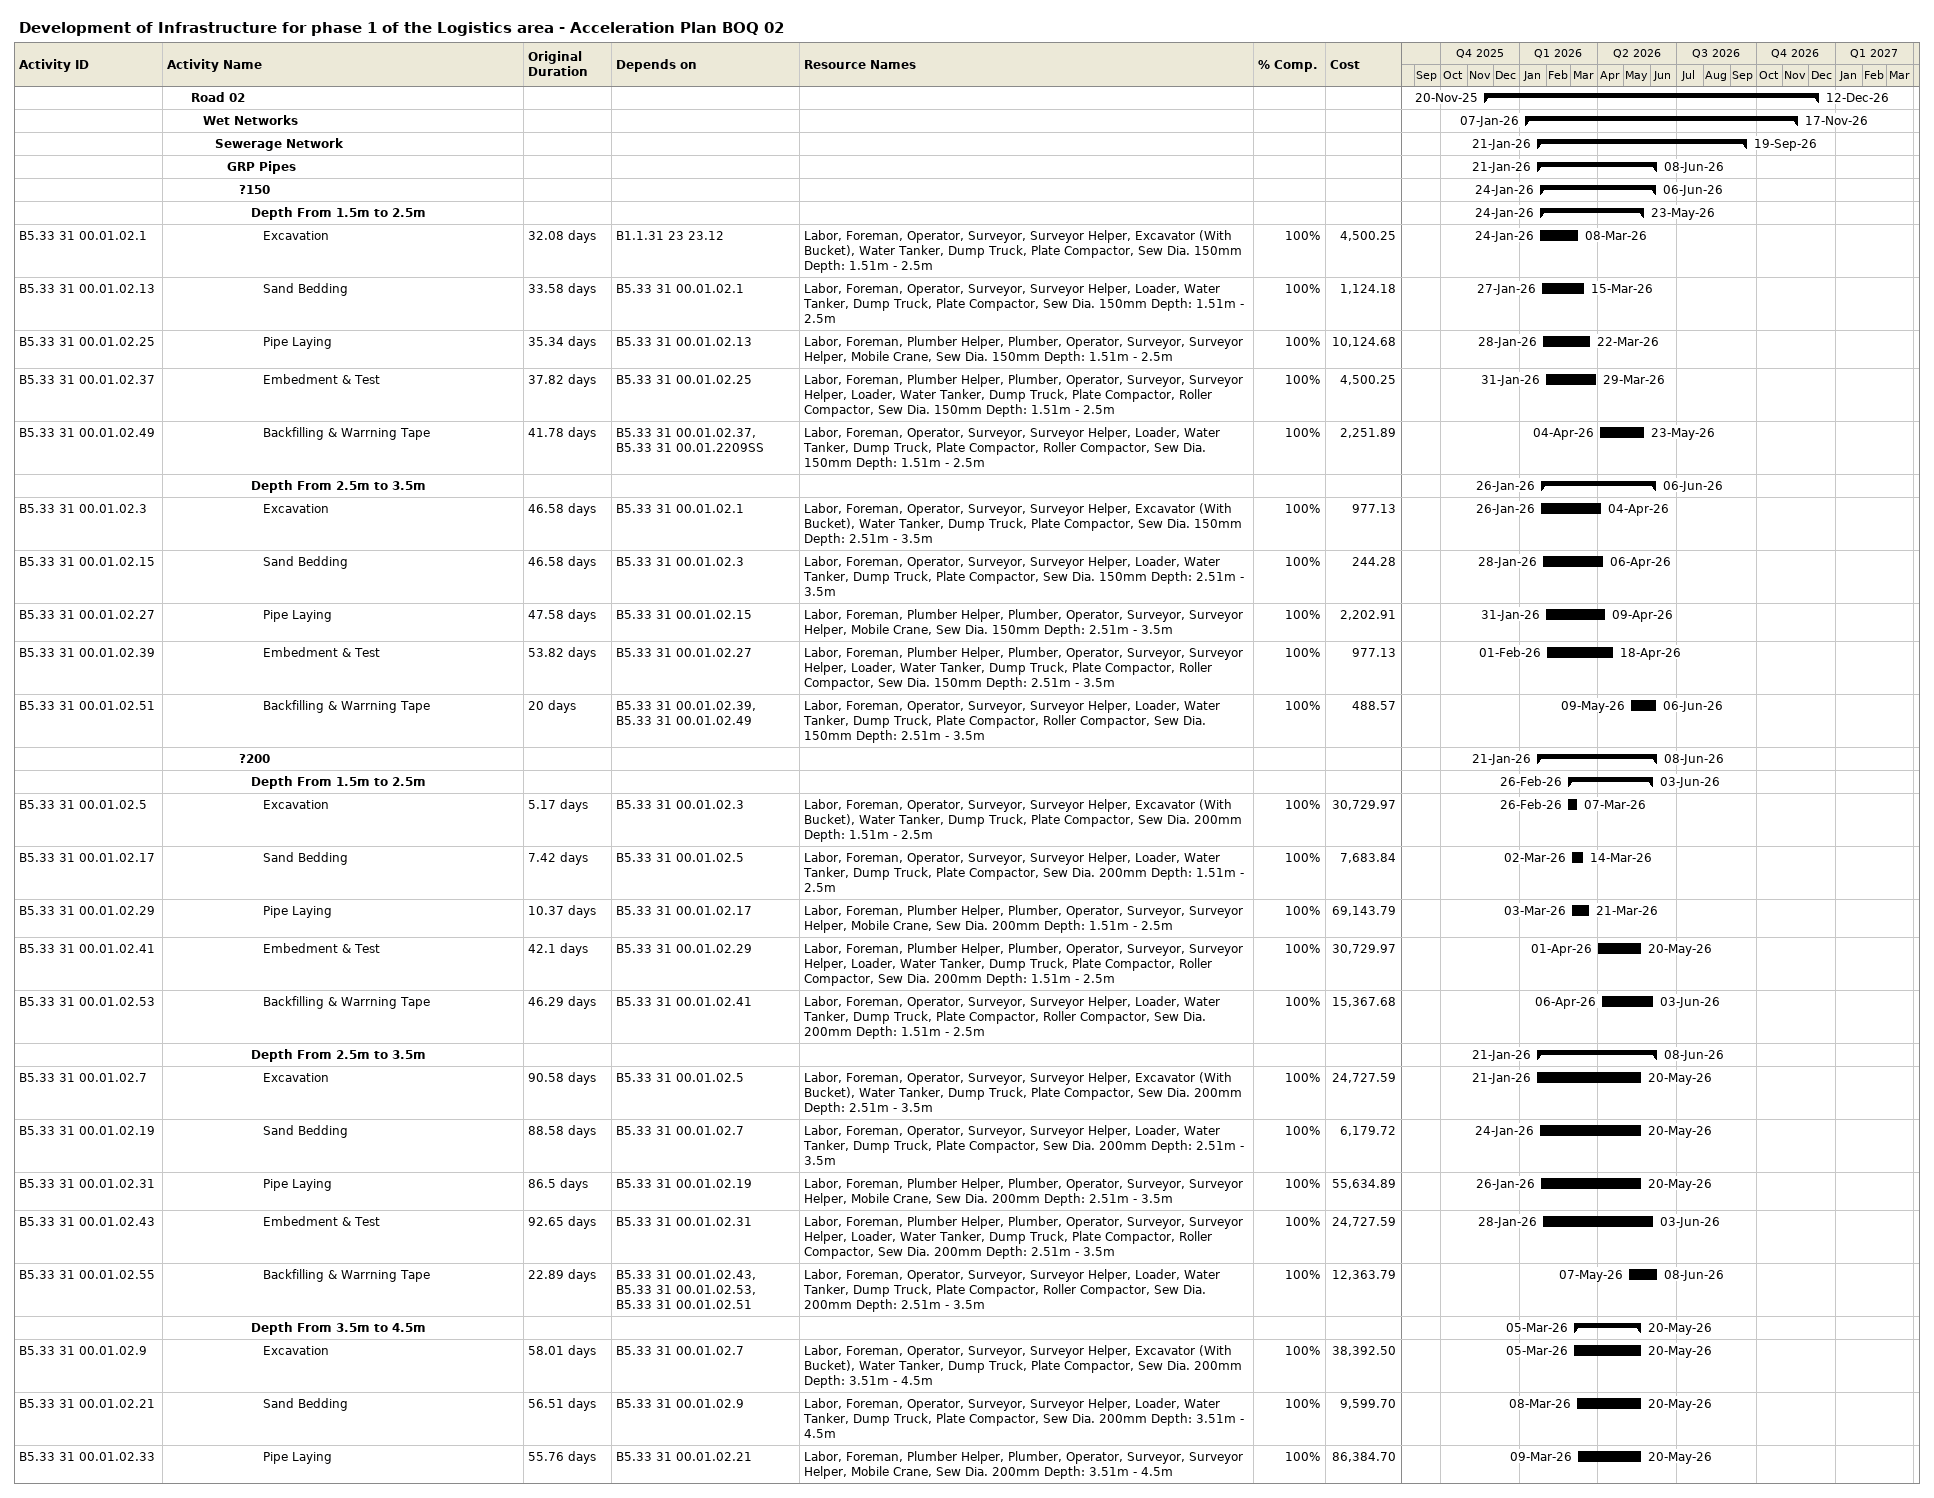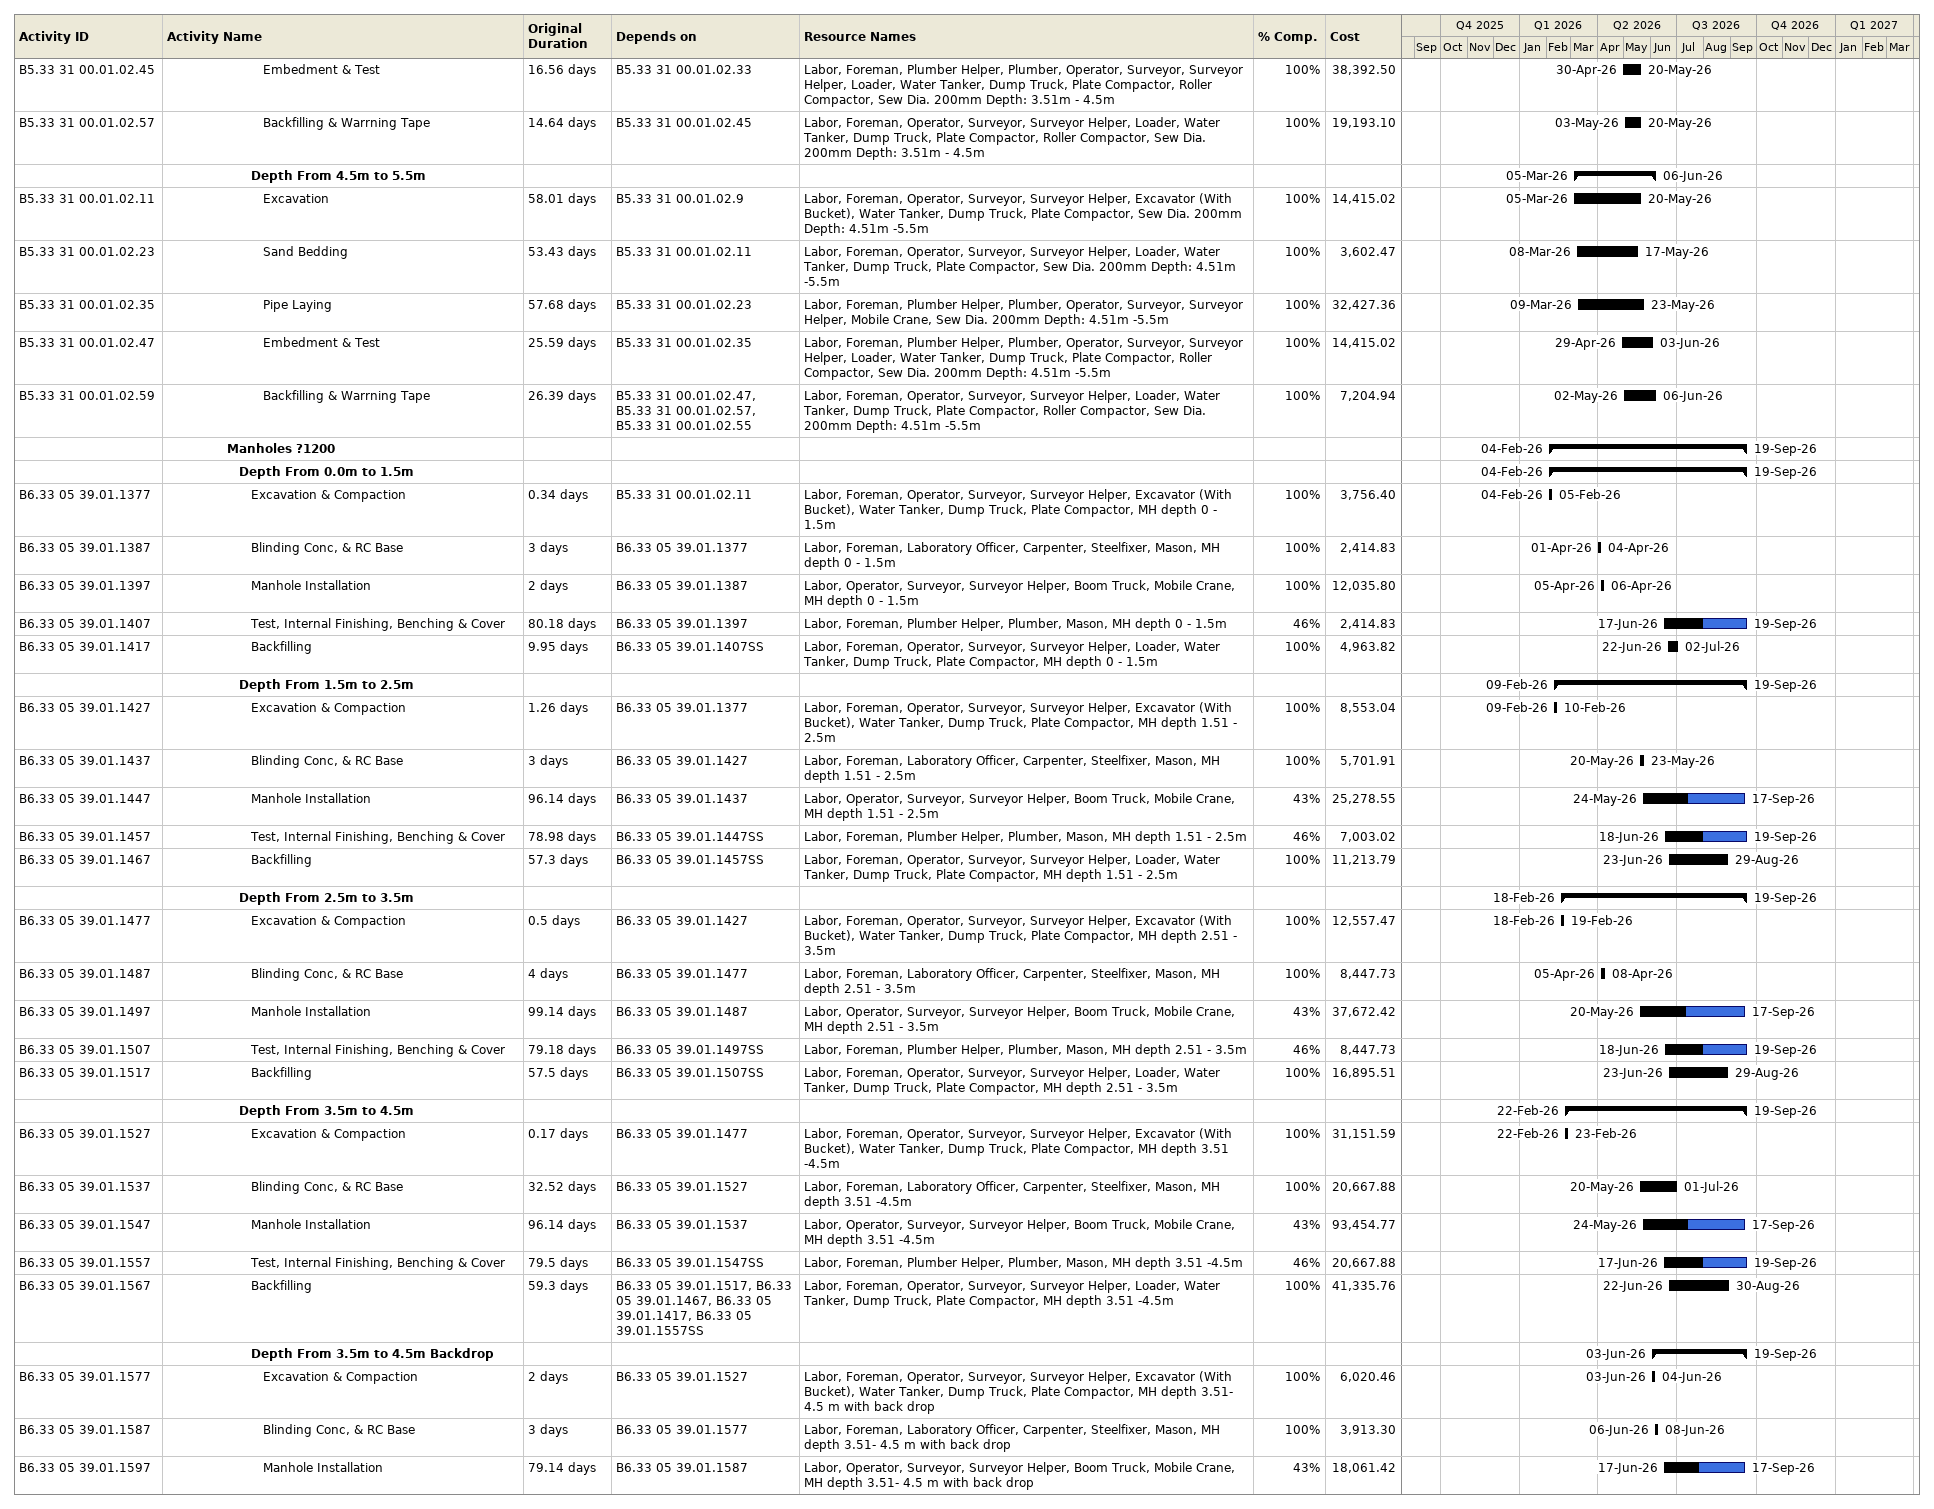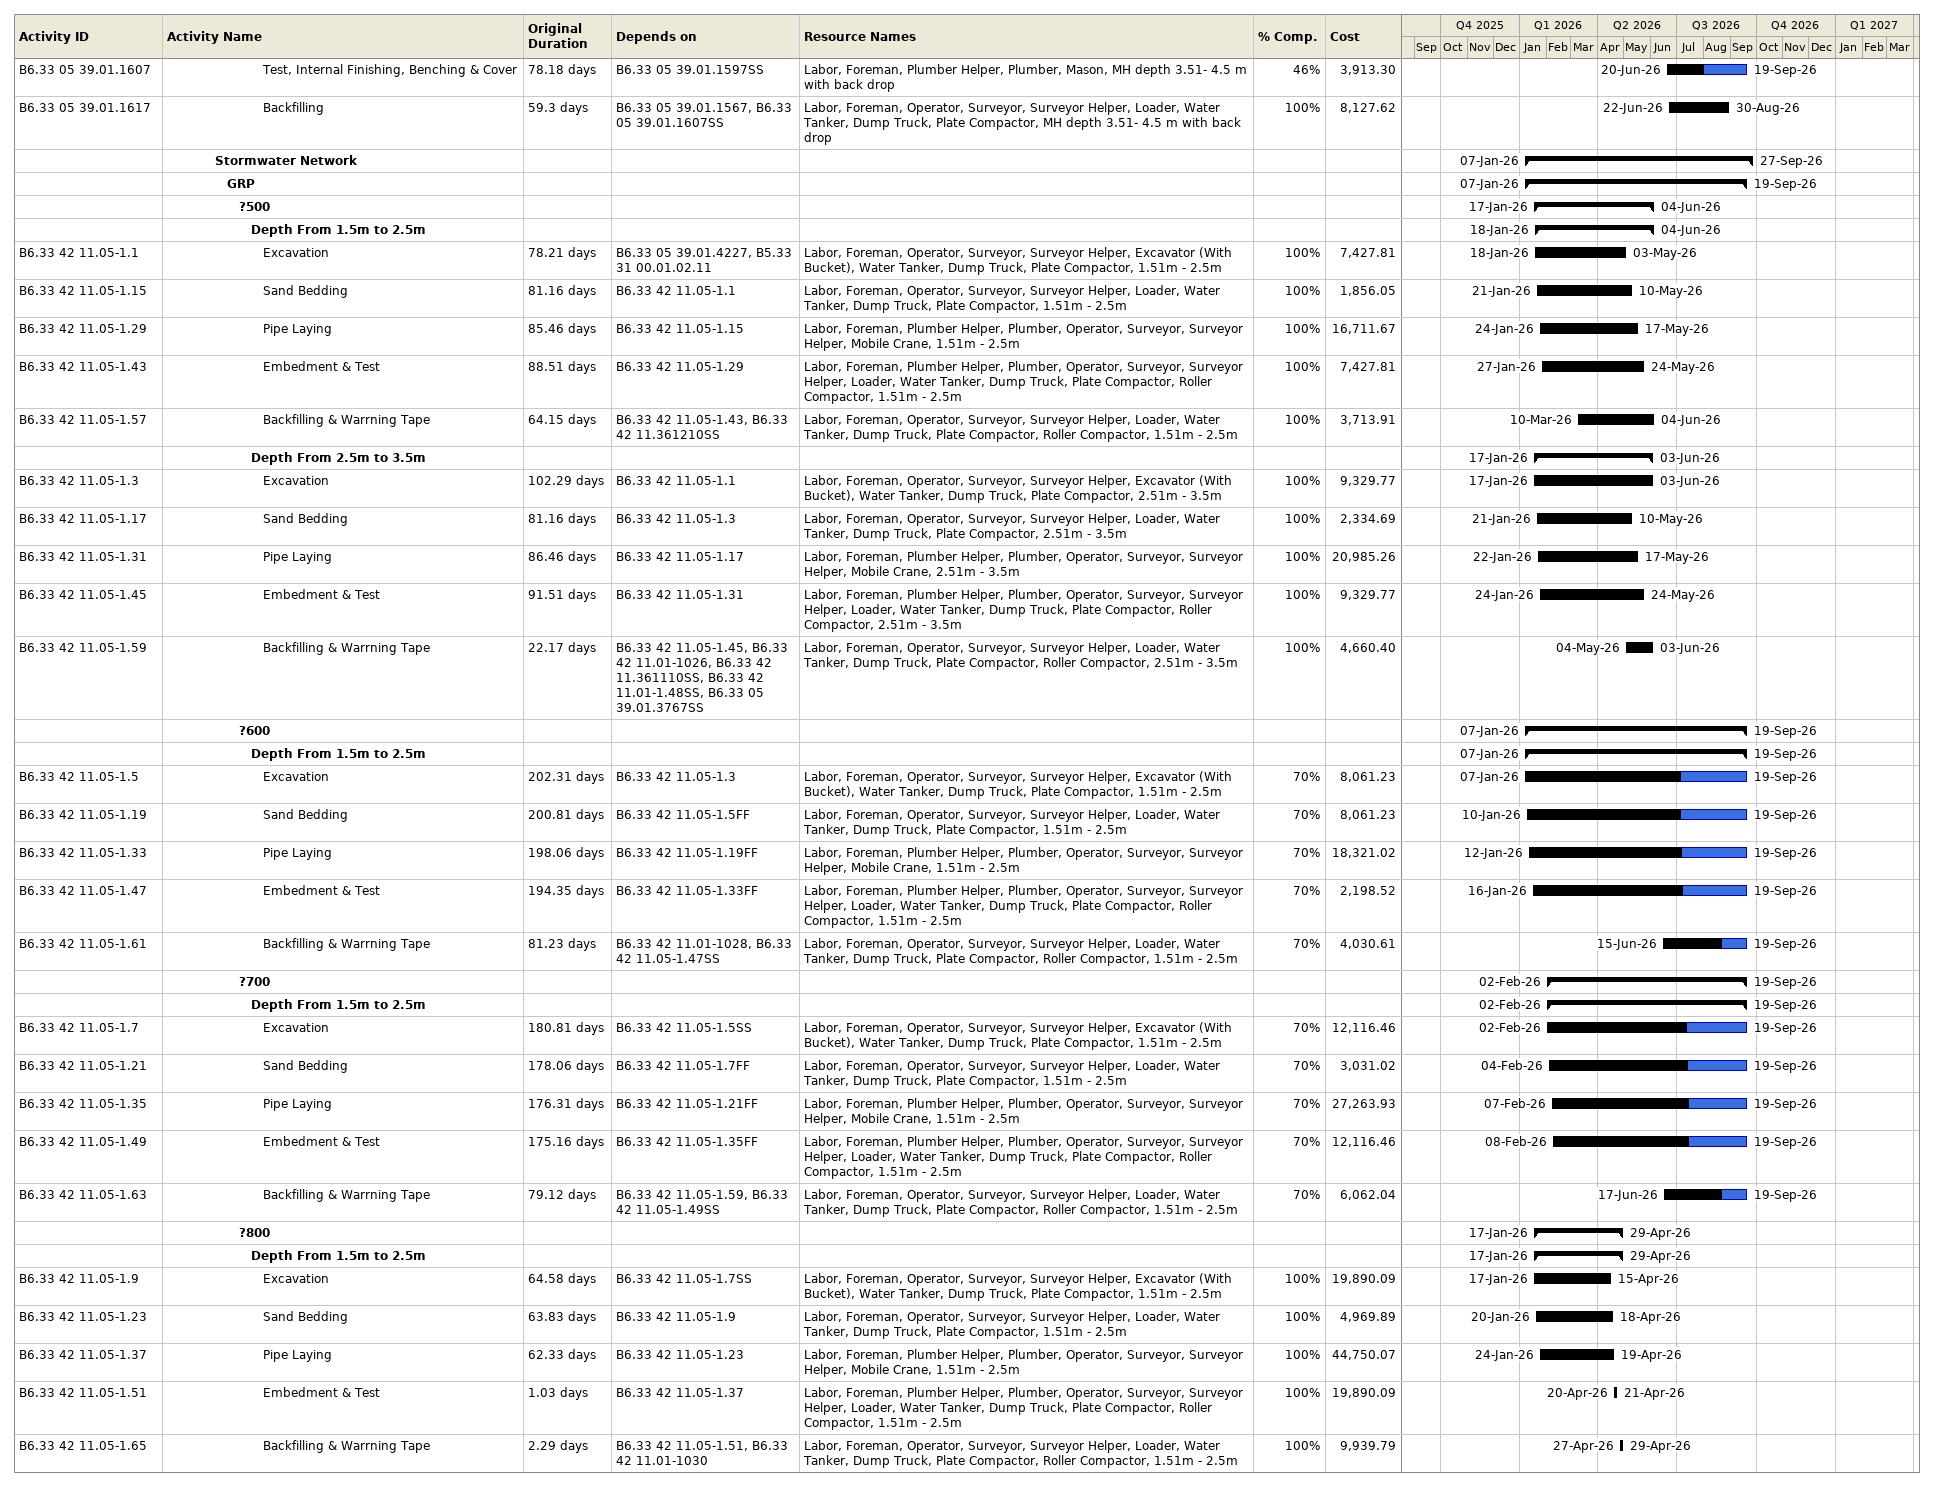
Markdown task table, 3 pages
Development of Infrastructure for phase 1 of the Logistics area - Acceleration Plan BOQ 02

| ID | Level | Task | Original duration | Start | Finish | Predecessors | Resources | % complete | Cost |
|---|---|---|---|---|---|---|---|---|---|
|  | 3 | **Road 02** |  | 2025-11-20 | 2026-12-12 |  |  |  |  |
|  | 4 | **Wet Networks** |  | 2026-01-07 | 2026-11-17 |  |  |  |  |
|  | 5 | **Sewerage Network** |  | 2026-01-21 | 2026-09-19 |  |  |  |  |
|  | 6 | **GRP Pipes** |  | 2026-01-21 | 2026-06-08 |  |  |  |  |
|  | 7 | **?150** |  | 2026-01-24 | 2026-06-06 |  |  |  |  |
|  | 8 | **Depth From 1.5m to 2.5m** |  | 2026-01-24 | 2026-05-23 |  |  |  |  |
| B5.33 31 00.01.02.1 | 9 | Excavation | 32.08d | 2026-01-24 | 2026-03-08 | B1.1.31 23 23.12 | Labor, Foreman, Operator, Surveyor, Surveyor Helper, Excavator (With Bucket), Water Tanker, Dump Truck, Plate Compactor, Sew Dia. 150mm Depth: 1.51m - 2.5m | 100 | 4500.25 |
| B5.33 31 00.01.02.13 | 9 | Sand Bedding | 33.58d | 2026-01-27 | 2026-03-15 | B5.33 31 00.01.02.1 | Labor, Foreman, Operator, Surveyor, Surveyor Helper, Loader, Water Tanker, Dump Truck, Plate Compactor, Sew Dia. 150mm Depth: 1.51m - 2.5m | 100 | 1124.18 |
| B5.33 31 00.01.02.25 | 9 | Pipe Laying | 35.34d | 2026-01-28 | 2026-03-22 | B5.33 31 00.01.02.13 | Labor, Foreman, Plumber Helper, Plumber, Operator, Surveyor, Surveyor Helper, Mobile Crane, Sew Dia. 150mm Depth: 1.51m - 2.5m | 100 | 10124.68 |
| B5.33 31 00.01.02.37 | 9 | Embedment & Test | 37.82d | 2026-01-31 | 2026-03-29 | B5.33 31 00.01.02.25 | Labor, Foreman, Plumber Helper, Plumber, Operator, Surveyor, Surveyor Helper, Loader, Water Tanker, Dump Truck, Plate Compactor, Roller Compactor, Sew Dia. 150mm Depth: 1.51m - 2.5m | 100 | 4500.25 |
| B5.33 31 00.01.02.49 | 9 | Backfilling & Warrning Tape | 41.78d | 2026-04-04 | 2026-05-23 | B5.33 31 00.01.02.37, B5.33 31 00.01.2209SS | Labor, Foreman, Operator, Surveyor, Surveyor Helper, Loader, Water Tanker, Dump Truck, Plate Compactor, Roller Compactor, Sew Dia. 150mm Depth: 1.51m - 2.5m | 100 | 2251.89 |
|  | 8 | **Depth From 2.5m to 3.5m** |  | 2026-01-26 | 2026-06-06 |  |  |  |  |
| B5.33 31 00.01.02.3 | 9 | Excavation | 46.58d | 2026-01-26 | 2026-04-04 | B5.33 31 00.01.02.1 | Labor, Foreman, Operator, Surveyor, Surveyor Helper, Excavator (With Bucket), Water Tanker, Dump Truck, Plate Compactor, Sew Dia. 150mm Depth: 2.51m - 3.5m | 100 | 977.13 |
| B5.33 31 00.01.02.15 | 9 | Sand Bedding | 46.58d | 2026-01-28 | 2026-04-06 | B5.33 31 00.01.02.3 | Labor, Foreman, Operator, Surveyor, Surveyor Helper, Loader, Water Tanker, Dump Truck, Plate Compactor, Sew Dia. 150mm Depth: 2.51m - 3.5m | 100 | 244.28 |
| B5.33 31 00.01.02.27 | 9 | Pipe Laying | 47.58d | 2026-01-31 | 2026-04-09 | B5.33 31 00.01.02.15 | Labor, Foreman, Plumber Helper, Plumber, Operator, Surveyor, Surveyor Helper, Mobile Crane, Sew Dia. 150mm Depth: 2.51m - 3.5m | 100 | 2202.91 |
| B5.33 31 00.01.02.39 | 9 | Embedment & Test | 53.82d | 2026-02-01 | 2026-04-18 | B5.33 31 00.01.02.27 | Labor, Foreman, Plumber Helper, Plumber, Operator, Surveyor, Surveyor Helper, Loader, Water Tanker, Dump Truck, Plate Compactor, Roller Compactor, Sew Dia. 150mm Depth: 2.51m - 3.5m | 100 | 977.13 |
| B5.33 31 00.01.02.51 | 9 | Backfilling & Warrning Tape | 20d | 2026-05-09 | 2026-06-06 | B5.33 31 00.01.02.39, B5.33 31 00.01.02.49 | Labor, Foreman, Operator, Surveyor, Surveyor Helper, Loader, Water Tanker, Dump Truck, Plate Compactor, Roller Compactor, Sew Dia. 150mm Depth: 2.51m - 3.5m | 100 | 488.57 |
|  | 7 | **?200** |  | 2026-01-21 | 2026-06-08 |  |  |  |  |
|  | 8 | **Depth From 1.5m to 2.5m** |  | 2026-02-26 | 2026-06-03 |  |  |  |  |
| B5.33 31 00.01.02.5 | 9 | Excavation | 5.17d | 2026-02-26 | 2026-03-07 | B5.33 31 00.01.02.3 | Labor, Foreman, Operator, Surveyor, Surveyor Helper, Excavator (With Bucket), Water Tanker, Dump Truck, Plate Compactor, Sew Dia. 200mm Depth: 1.51m - 2.5m | 100 | 30729.97 |
| B5.33 31 00.01.02.17 | 9 | Sand Bedding | 7.42d | 2026-03-02 | 2026-03-14 | B5.33 31 00.01.02.5 | Labor, Foreman, Operator, Surveyor, Surveyor Helper, Loader, Water Tanker, Dump Truck, Plate Compactor, Sew Dia. 200mm Depth: 1.51m - 2.5m | 100 | 7683.84 |
| B5.33 31 00.01.02.29 | 9 | Pipe Laying | 10.37d | 2026-03-03 | 2026-03-21 | B5.33 31 00.01.02.17 | Labor, Foreman, Plumber Helper, Plumber, Operator, Surveyor, Surveyor Helper, Mobile Crane, Sew Dia. 200mm Depth: 1.51m - 2.5m | 100 | 69143.79 |
| B5.33 31 00.01.02.41 | 9 | Embedment & Test | 42.1d | 2026-04-01 | 2026-05-20 | B5.33 31 00.01.02.29 | Labor, Foreman, Plumber Helper, Plumber, Operator, Surveyor, Surveyor Helper, Loader, Water Tanker, Dump Truck, Plate Compactor, Roller Compactor, Sew Dia. 200mm Depth: 1.51m - 2.5m | 100 | 30729.97 |
| B5.33 31 00.01.02.53 | 9 | Backfilling & Warrning Tape | 46.29d | 2026-04-06 | 2026-06-03 | B5.33 31 00.01.02.41 | Labor, Foreman, Operator, Surveyor, Surveyor Helper, Loader, Water Tanker, Dump Truck, Plate Compactor, Roller Compactor, Sew Dia. 200mm Depth: 1.51m - 2.5m | 100 | 15367.68 |
|  | 8 | **Depth From 2.5m to 3.5m** |  | 2026-01-21 | 2026-06-08 |  |  |  |  |
| B5.33 31 00.01.02.7 | 9 | Excavation | 90.58d | 2026-01-21 | 2026-05-20 | B5.33 31 00.01.02.5 | Labor, Foreman, Operator, Surveyor, Surveyor Helper, Excavator (With Bucket), Water Tanker, Dump Truck, Plate Compactor, Sew Dia. 200mm Depth: 2.51m - 3.5m | 100 | 24727.59 |
| B5.33 31 00.01.02.19 | 9 | Sand Bedding | 88.58d | 2026-01-24 | 2026-05-20 | B5.33 31 00.01.02.7 | Labor, Foreman, Operator, Surveyor, Surveyor Helper, Loader, Water Tanker, Dump Truck, Plate Compactor, Sew Dia. 200mm Depth: 2.51m - 3.5m | 100 | 6179.72 |
| B5.33 31 00.01.02.31 | 9 | Pipe Laying | 86.5d | 2026-01-26 | 2026-05-20 | B5.33 31 00.01.02.19 | Labor, Foreman, Plumber Helper, Plumber, Operator, Surveyor, Surveyor Helper, Mobile Crane, Sew Dia. 200mm Depth: 2.51m - 3.5m | 100 | 55634.89 |
| B5.33 31 00.01.02.43 | 9 | Embedment & Test | 92.65d | 2026-01-28 | 2026-06-03 | B5.33 31 00.01.02.31 | Labor, Foreman, Plumber Helper, Plumber, Operator, Surveyor, Surveyor Helper, Loader, Water Tanker, Dump Truck, Plate Compactor, Roller Compactor, Sew Dia. 200mm Depth: 2.51m - 3.5m | 100 | 24727.59 |
| B5.33 31 00.01.02.55 | 9 | Backfilling & Warrning Tape | 22.89d | 2026-05-07 | 2026-06-08 | B5.33 31 00.01.02.43, B5.33 31 00.01.02.53, B5.33 31 00.01.02.51 | Labor, Foreman, Operator, Surveyor, Surveyor Helper, Loader, Water Tanker, Dump Truck, Plate Compactor, Roller Compactor, Sew Dia. 200mm Depth: 2.51m - 3.5m | 100 | 12363.79 |
|  | 8 | **Depth From 3.5m to 4.5m** |  | 2026-03-05 | 2026-05-20 |  |  |  |  |
| B5.33 31 00.01.02.9 | 9 | Excavation | 58.01d | 2026-03-05 | 2026-05-20 | B5.33 31 00.01.02.7 | Labor, Foreman, Operator, Surveyor, Surveyor Helper, Excavator (With Bucket), Water Tanker, Dump Truck, Plate Compactor, Sew Dia. 200mm Depth: 3.51m - 4.5m | 100 | 38392.50 |
| B5.33 31 00.01.02.21 | 9 | Sand Bedding | 56.51d | 2026-03-08 | 2026-05-20 | B5.33 31 00.01.02.9 | Labor, Foreman, Operator, Surveyor, Surveyor Helper, Loader, Water Tanker, Dump Truck, Plate Compactor, Sew Dia. 200mm Depth: 3.51m - 4.5m | 100 | 9599.70 |
| B5.33 31 00.01.02.33 | 9 | Pipe Laying | 55.76d | 2026-03-09 | 2026-05-20 | B5.33 31 00.01.02.21 | Labor, Foreman, Plumber Helper, Plumber, Operator, Surveyor, Surveyor Helper, Mobile Crane, Sew Dia. 200mm Depth: 3.51m - 4.5m | 100 | 86384.70 |
| B5.33 31 00.01.02.45 | 9 | Embedment & Test | 16.56d | 2026-04-30 | 2026-05-20 | B5.33 31 00.01.02.33 | Labor, Foreman, Plumber Helper, Plumber, Operator, Surveyor, Surveyor Helper, Loader, Water Tanker, Dump Truck, Plate Compactor, Roller Compactor, Sew Dia. 200mm Depth: 3.51m - 4.5m | 100 | 38392.50 |
| B5.33 31 00.01.02.57 | 9 | Backfilling & Warrning Tape | 14.64d | 2026-05-03 | 2026-05-20 | B5.33 31 00.01.02.45 | Labor, Foreman, Operator, Surveyor, Surveyor Helper, Loader, Water Tanker, Dump Truck, Plate Compactor, Roller Compactor, Sew Dia. 200mm Depth: 3.51m - 4.5m | 100 | 19193.10 |
|  | 8 | **Depth From 4.5m to 5.5m** |  | 2026-03-05 | 2026-06-06 |  |  |  |  |
| B5.33 31 00.01.02.11 | 9 | Excavation | 58.01d | 2026-03-05 | 2026-05-20 | B5.33 31 00.01.02.9 | Labor, Foreman, Operator, Surveyor, Surveyor Helper, Excavator (With Bucket), Water Tanker, Dump Truck, Plate Compactor, Sew Dia. 200mm Depth: 4.51m -5.5m | 100 | 14415.02 |
| B5.33 31 00.01.02.23 | 9 | Sand Bedding | 53.43d | 2026-03-08 | 2026-05-17 | B5.33 31 00.01.02.11 | Labor, Foreman, Operator, Surveyor, Surveyor Helper, Loader, Water Tanker, Dump Truck, Plate Compactor, Sew Dia. 200mm Depth: 4.51m -5.5m | 100 | 3602.47 |
| B5.33 31 00.01.02.35 | 9 | Pipe Laying | 57.68d | 2026-03-09 | 2026-05-23 | B5.33 31 00.01.02.23 | Labor, Foreman, Plumber Helper, Plumber, Operator, Surveyor, Surveyor Helper, Mobile Crane, Sew Dia. 200mm Depth: 4.51m -5.5m | 100 | 32427.36 |
| B5.33 31 00.01.02.47 | 9 | Embedment & Test | 25.59d | 2026-04-29 | 2026-06-03 | B5.33 31 00.01.02.35 | Labor, Foreman, Plumber Helper, Plumber, Operator, Surveyor, Surveyor Helper, Loader, Water Tanker, Dump Truck, Plate Compactor, Roller Compactor, Sew Dia. 200mm Depth: 4.51m -5.5m | 100 | 14415.02 |
| B5.33 31 00.01.02.59 | 9 | Backfilling & Warrning Tape | 26.39d | 2026-05-02 | 2026-06-06 | B5.33 31 00.01.02.47, B5.33 31 00.01.02.57, B5.33 31 00.01.02.55 | Labor, Foreman, Operator, Surveyor, Surveyor Helper, Loader, Water Tanker, Dump Truck, Plate Compactor, Roller Compactor, Sew Dia. 200mm Depth: 4.51m -5.5m | 100 | 7204.94 |
|  | 6 | **Manholes ?1200** |  | 2026-02-04 | 2026-09-19 |  |  |  |  |
|  | 7 | **Depth From 0.0m to 1.5m** |  | 2026-02-04 | 2026-09-19 |  |  |  |  |
| B6.33 05 39.01.1377 | 8 | Excavation & Compaction | 0.34d | 2026-02-04 | 2026-02-05 | B5.33 31 00.01.02.11 | Labor, Foreman, Operator, Surveyor, Surveyor Helper, Excavator (With Bucket), Water Tanker, Dump Truck, Plate Compactor, MH depth 0 - 1.5m | 100 | 3756.40 |
| B6.33 05 39.01.1387 | 8 | Blinding Conc, & RC Base | 3d | 2026-04-01 | 2026-04-04 | B6.33 05 39.01.1377 | Labor, Foreman, Laboratory Officer, Carpenter, Steelfixer, Mason, MH depth 0 - 1.5m | 100 | 2414.83 |
| B6.33 05 39.01.1397 | 8 | Manhole Installation | 2d | 2026-04-05 | 2026-04-06 | B6.33 05 39.01.1387 | Labor, Operator, Surveyor, Surveyor Helper, Boom Truck, Mobile Crane, MH depth 0 - 1.5m | 100 | 12035.80 |
| B6.33 05 39.01.1407 | 8 | Test, Internal Finishing, Benching & Cover | 80.18d | 2026-06-17 | 2026-09-19 | B6.33 05 39.01.1397 | Labor, Foreman, Plumber Helper, Plumber, Mason, MH depth 0 - 1.5m | 46 | 2414.83 |
| B6.33 05 39.01.1417 | 8 | Backfilling | 9.95d | 2026-06-22 | 2026-07-02 | B6.33 05 39.01.1407SS | Labor, Foreman, Operator, Surveyor, Surveyor Helper, Loader, Water Tanker, Dump Truck, Plate Compactor, MH depth 0 - 1.5m | 100 | 4963.82 |
|  | 7 | **Depth From 1.5m to 2.5m** |  | 2026-02-09 | 2026-09-19 |  |  |  |  |
| B6.33 05 39.01.1427 | 8 | Excavation & Compaction | 1.26d | 2026-02-09 | 2026-02-10 | B6.33 05 39.01.1377 | Labor, Foreman, Operator, Surveyor, Surveyor Helper, Excavator (With Bucket), Water Tanker, Dump Truck, Plate Compactor, MH depth 1.51 - 2.5m | 100 | 8553.04 |
| B6.33 05 39.01.1437 | 8 | Blinding Conc, & RC Base | 3d | 2026-05-20 | 2026-05-23 | B6.33 05 39.01.1427 | Labor, Foreman, Laboratory Officer, Carpenter, Steelfixer, Mason, MH depth 1.51 - 2.5m | 100 | 5701.91 |
| B6.33 05 39.01.1447 | 8 | Manhole Installation | 96.14d | 2026-05-24 | 2026-09-17 | B6.33 05 39.01.1437 | Labor, Operator, Surveyor, Surveyor Helper, Boom Truck, Mobile Crane, MH depth 1.51 - 2.5m | 43 | 25278.55 |
| B6.33 05 39.01.1457 | 8 | Test, Internal Finishing, Benching & Cover | 78.98d | 2026-06-18 | 2026-09-19 | B6.33 05 39.01.1447SS | Labor, Foreman, Plumber Helper, Plumber, Mason, MH depth 1.51 - 2.5m | 46 | 7003.02 |
| B6.33 05 39.01.1467 | 8 | Backfilling | 57.3d | 2026-06-23 | 2026-08-29 | B6.33 05 39.01.1457SS | Labor, Foreman, Operator, Surveyor, Surveyor Helper, Loader, Water Tanker, Dump Truck, Plate Compactor, MH depth 1.51 - 2.5m | 100 | 11213.79 |
|  | 7 | **Depth From 2.5m to 3.5m** |  | 2026-02-18 | 2026-09-19 |  |  |  |  |
| B6.33 05 39.01.1477 | 8 | Excavation & Compaction | 0.5d | 2026-02-18 | 2026-02-19 | B6.33 05 39.01.1427 | Labor, Foreman, Operator, Surveyor, Surveyor Helper, Excavator (With Bucket), Water Tanker, Dump Truck, Plate Compactor, MH depth 2.51 - 3.5m | 100 | 12557.47 |
| B6.33 05 39.01.1487 | 8 | Blinding Conc, & RC Base | 4d | 2026-04-05 | 2026-04-08 | B6.33 05 39.01.1477 | Labor, Foreman, Laboratory Officer, Carpenter, Steelfixer, Mason, MH depth 2.51 - 3.5m | 100 | 8447.73 |
| B6.33 05 39.01.1497 | 8 | Manhole Installation | 99.14d | 2026-05-20 | 2026-09-17 | B6.33 05 39.01.1487 | Labor, Operator, Surveyor, Surveyor Helper, Boom Truck, Mobile Crane, MH depth 2.51 - 3.5m | 43 | 37672.42 |
| B6.33 05 39.01.1507 | 8 | Test, Internal Finishing, Benching & Cover | 79.18d | 2026-06-18 | 2026-09-19 | B6.33 05 39.01.1497SS | Labor, Foreman, Plumber Helper, Plumber, Mason, MH depth 2.51 - 3.5m | 46 | 8447.73 |
| B6.33 05 39.01.1517 | 8 | Backfilling | 57.5d | 2026-06-23 | 2026-08-29 | B6.33 05 39.01.1507SS | Labor, Foreman, Operator, Surveyor, Surveyor Helper, Loader, Water Tanker, Dump Truck, Plate Compactor, MH depth 2.51 - 3.5m | 100 | 16895.51 |
|  | 7 | **Depth From 3.5m to 4.5m** |  | 2026-02-22 | 2026-09-19 |  |  |  |  |
| B6.33 05 39.01.1527 | 8 | Excavation & Compaction | 0.17d | 2026-02-22 | 2026-02-23 | B6.33 05 39.01.1477 | Labor, Foreman, Operator, Surveyor, Surveyor Helper, Excavator (With Bucket), Water Tanker, Dump Truck, Plate Compactor, MH depth 3.51 -4.5m | 100 | 31151.59 |
| B6.33 05 39.01.1537 | 8 | Blinding Conc, & RC Base | 32.52d | 2026-05-20 | 2026-07-01 | B6.33 05 39.01.1527 | Labor, Foreman, Laboratory Officer, Carpenter, Steelfixer, Mason, MH depth 3.51 -4.5m | 100 | 20667.88 |
| B6.33 05 39.01.1547 | 8 | Manhole Installation | 96.14d | 2026-05-24 | 2026-09-17 | B6.33 05 39.01.1537 | Labor, Operator, Surveyor, Surveyor Helper, Boom Truck, Mobile Crane, MH depth 3.51 -4.5m | 43 | 93454.77 |
| B6.33 05 39.01.1557 | 8 | Test, Internal Finishing, Benching & Cover | 79.5d | 2026-06-17 | 2026-09-19 | B6.33 05 39.01.1547SS | Labor, Foreman, Plumber Helper, Plumber, Mason, MH depth 3.51 -4.5m | 46 | 20667.88 |
| B6.33 05 39.01.1567 | 8 | Backfilling | 59.3d | 2026-06-22 | 2026-08-30 | B6.33 05 39.01.1517, B6.33 05 39.01.1467, B6.33 05 39.01.1417, B6.33 05 39.01.1557SS | Labor, Foreman, Operator, Surveyor, Surveyor Helper, Loader, Water Tanker, Dump Truck, Plate Compactor, MH depth 3.51 -4.5m | 100 | 41335.76 |
|  | 8 | **Depth From 3.5m to 4.5m Backdrop** |  | 2026-06-03 | 2026-09-19 |  |  |  |  |
| B6.33 05 39.01.1577 | 9 | Excavation & Compaction | 2d | 2026-06-03 | 2026-06-04 | B6.33 05 39.01.1527 | Labor, Foreman, Operator, Surveyor, Surveyor Helper, Excavator (With Bucket), Water Tanker, Dump Truck, Plate Compactor, MH depth 3.51- 4.5 m with back drop | 100 | 6020.46 |
| B6.33 05 39.01.1587 | 9 | Blinding Conc, & RC Base | 3d | 2026-06-06 | 2026-06-08 | B6.33 05 39.01.1577 | Labor, Foreman, Laboratory Officer, Carpenter, Steelfixer, Mason, MH depth 3.51- 4.5 m with back drop | 100 | 3913.30 |
| B6.33 05 39.01.1597 | 9 | Manhole Installation | 79.14d | 2026-06-17 | 2026-09-17 | B6.33 05 39.01.1587 | Labor, Operator, Surveyor, Surveyor Helper, Boom Truck, Mobile Crane, MH depth 3.51- 4.5 m with back drop | 43 | 18061.42 |
| B6.33 05 39.01.1607 | 9 | Test, Internal Finishing, Benching & Cover | 78.18d | 2026-06-20 | 2026-09-19 | B6.33 05 39.01.1597SS | Labor, Foreman, Plumber Helper, Plumber, Mason, MH depth 3.51- 4.5 m with back drop | 46 | 3913.30 |
| B6.33 05 39.01.1617 | 9 | Backfilling | 59.3d | 2026-06-22 | 2026-08-30 | B6.33 05 39.01.1567, B6.33 05 39.01.1607SS | Labor, Foreman, Operator, Surveyor, Surveyor Helper, Loader, Water Tanker, Dump Truck, Plate Compactor, MH depth 3.51- 4.5 m with back drop | 100 | 8127.62 |
|  | 5 | **Stormwater Network** |  | 2026-01-07 | 2026-09-27 |  |  |  |  |
|  | 6 | **GRP** |  | 2026-01-07 | 2026-09-19 |  |  |  |  |
|  | 7 | **?500** |  | 2026-01-17 | 2026-06-04 |  |  |  |  |
|  | 8 | **Depth From 1.5m to 2.5m** |  | 2026-01-18 | 2026-06-04 |  |  |  |  |
| B6.33 42 11.05-1.1 | 9 | Excavation | 78.21d | 2026-01-18 | 2026-05-03 | B6.33 05 39.01.4227, B5.33 31 00.01.02.11 | Labor, Foreman, Operator, Surveyor, Surveyor Helper, Excavator (With Bucket), Water Tanker, Dump Truck, Plate Compactor, 1.51m - 2.5m | 100 | 7427.81 |
| B6.33 42 11.05-1.15 | 9 | Sand Bedding | 81.16d | 2026-01-21 | 2026-05-10 | B6.33 42 11.05-1.1 | Labor, Foreman, Operator, Surveyor, Surveyor Helper, Loader, Water Tanker, Dump Truck, Plate Compactor, 1.51m - 2.5m | 100 | 1856.05 |
| B6.33 42 11.05-1.29 | 9 | Pipe Laying | 85.46d | 2026-01-24 | 2026-05-17 | B6.33 42 11.05-1.15 | Labor, Foreman, Plumber Helper, Plumber, Operator, Surveyor, Surveyor Helper, Mobile Crane, 1.51m - 2.5m | 100 | 16711.67 |
| B6.33 42 11.05-1.43 | 9 | Embedment & Test | 88.51d | 2026-01-27 | 2026-05-24 | B6.33 42 11.05-1.29 | Labor, Foreman, Plumber Helper, Plumber, Operator, Surveyor, Surveyor Helper, Loader, Water Tanker, Dump Truck, Plate Compactor, Roller Compactor, 1.51m - 2.5m | 100 | 7427.81 |
| B6.33 42 11.05-1.57 | 9 | Backfilling & Warrning Tape | 64.15d | 2026-03-10 | 2026-06-04 | B6.33 42 11.05-1.43, B6.33 42 11.361210SS | Labor, Foreman, Operator, Surveyor, Surveyor Helper, Loader, Water Tanker, Dump Truck, Plate Compactor, Roller Compactor, 1.51m - 2.5m | 100 | 3713.91 |
|  | 8 | **Depth From 2.5m to 3.5m** |  | 2026-01-17 | 2026-06-03 |  |  |  |  |
| B6.33 42 11.05-1.3 | 9 | Excavation | 102.29d | 2026-01-17 | 2026-06-03 | B6.33 42 11.05-1.1 | Labor, Foreman, Operator, Surveyor, Surveyor Helper, Excavator (With Bucket), Water Tanker, Dump Truck, Plate Compactor, 2.51m - 3.5m | 100 | 9329.77 |
| B6.33 42 11.05-1.17 | 9 | Sand Bedding | 81.16d | 2026-01-21 | 2026-05-10 | B6.33 42 11.05-1.3 | Labor, Foreman, Operator, Surveyor, Surveyor Helper, Loader, Water Tanker, Dump Truck, Plate Compactor, 2.51m - 3.5m | 100 | 2334.69 |
| B6.33 42 11.05-1.31 | 9 | Pipe Laying | 86.46d | 2026-01-22 | 2026-05-17 | B6.33 42 11.05-1.17 | Labor, Foreman, Plumber Helper, Plumber, Operator, Surveyor, Surveyor Helper, Mobile Crane, 2.51m - 3.5m | 100 | 20985.26 |
| B6.33 42 11.05-1.45 | 9 | Embedment & Test | 91.51d | 2026-01-24 | 2026-05-24 | B6.33 42 11.05-1.31 | Labor, Foreman, Plumber Helper, Plumber, Operator, Surveyor, Surveyor Helper, Loader, Water Tanker, Dump Truck, Plate Compactor, Roller Compactor, 2.51m - 3.5m | 100 | 9329.77 |
| B6.33 42 11.05-1.59 | 9 | Backfilling & Warrning Tape | 22.17d | 2026-05-04 | 2026-06-03 | B6.33 42 11.05-1.45, B6.33 42 11.01-1026, B6.33 42 11.361110SS, B6.33 42 11.01-1.48SS, B6.33 05 39.01.3767SS | Labor, Foreman, Operator, Surveyor, Surveyor Helper, Loader, Water Tanker, Dump Truck, Plate Compactor, Roller Compactor, 2.51m - 3.5m | 100 | 4660.40 |
|  | 7 | **?600** |  | 2026-01-07 | 2026-09-19 |  |  |  |  |
|  | 8 | **Depth From 1.5m to 2.5m** |  | 2026-01-07 | 2026-09-19 |  |  |  |  |
| B6.33 42 11.05-1.5 | 9 | Excavation | 202.31d | 2026-01-07 | 2026-09-19 | B6.33 42 11.05-1.3 | Labor, Foreman, Operator, Surveyor, Surveyor Helper, Excavator (With Bucket), Water Tanker, Dump Truck, Plate Compactor, 1.51m - 2.5m | 70 | 8061.23 |
| B6.33 42 11.05-1.19 | 9 | Sand Bedding | 200.81d | 2026-01-10 | 2026-09-19 | B6.33 42 11.05-1.5FF | Labor, Foreman, Operator, Surveyor, Surveyor Helper, Loader, Water Tanker, Dump Truck, Plate Compactor, 1.51m - 2.5m | 70 | 8061.23 |
| B6.33 42 11.05-1.33 | 9 | Pipe Laying | 198.06d | 2026-01-12 | 2026-09-19 | B6.33 42 11.05-1.19FF | Labor, Foreman, Plumber Helper, Plumber, Operator, Surveyor, Surveyor Helper, Mobile Crane, 1.51m - 2.5m | 70 | 18321.02 |
| B6.33 42 11.05-1.47 | 9 | Embedment & Test | 194.35d | 2026-01-16 | 2026-09-19 | B6.33 42 11.05-1.33FF | Labor, Foreman, Plumber Helper, Plumber, Operator, Surveyor, Surveyor Helper, Loader, Water Tanker, Dump Truck, Plate Compactor, Roller Compactor, 1.51m - 2.5m | 70 | 2198.52 |
| B6.33 42 11.05-1.61 | 9 | Backfilling & Warrning Tape | 81.23d | 2026-06-15 | 2026-09-19 | B6.33 42 11.01-1028, B6.33 42 11.05-1.47SS | Labor, Foreman, Operator, Surveyor, Surveyor Helper, Loader, Water Tanker, Dump Truck, Plate Compactor, Roller Compactor, 1.51m - 2.5m | 70 | 4030.61 |
|  | 7 | **?700** |  | 2026-02-02 | 2026-09-19 |  |  |  |  |
|  | 8 | **Depth From 1.5m to 2.5m** |  | 2026-02-02 | 2026-09-19 |  |  |  |  |
| B6.33 42 11.05-1.7 | 9 | Excavation | 180.81d | 2026-02-02 | 2026-09-19 | B6.33 42 11.05-1.5SS | Labor, Foreman, Operator, Surveyor, Surveyor Helper, Excavator (With Bucket), Water Tanker, Dump Truck, Plate Compactor, 1.51m - 2.5m | 70 | 12116.46 |
| B6.33 42 11.05-1.21 | 9 | Sand Bedding | 178.06d | 2026-02-04 | 2026-09-19 | B6.33 42 11.05-1.7FF | Labor, Foreman, Operator, Surveyor, Surveyor Helper, Loader, Water Tanker, Dump Truck, Plate Compactor, 1.51m - 2.5m | 70 | 3031.02 |
| B6.33 42 11.05-1.35 | 9 | Pipe Laying | 176.31d | 2026-02-07 | 2026-09-19 | B6.33 42 11.05-1.21FF | Labor, Foreman, Plumber Helper, Plumber, Operator, Surveyor, Surveyor Helper, Mobile Crane, 1.51m - 2.5m | 70 | 27263.93 |
| B6.33 42 11.05-1.49 | 9 | Embedment & Test | 175.16d | 2026-02-08 | 2026-09-19 | B6.33 42 11.05-1.35FF | Labor, Foreman, Plumber Helper, Plumber, Operator, Surveyor, Surveyor Helper, Loader, Water Tanker, Dump Truck, Plate Compactor, Roller Compactor, 1.51m - 2.5m | 70 | 12116.46 |
| B6.33 42 11.05-1.63 | 9 | Backfilling & Warrning Tape | 79.12d | 2026-06-17 | 2026-09-19 | B6.33 42 11.05-1.59, B6.33 42 11.05-1.49SS | Labor, Foreman, Operator, Surveyor, Surveyor Helper, Loader, Water Tanker, Dump Truck, Plate Compactor, Roller Compactor, 1.51m - 2.5m | 70 | 6062.04 |
|  | 7 | **?800** |  | 2026-01-17 | 2026-04-29 |  |  |  |  |
|  | 8 | **Depth From 1.5m to 2.5m** |  | 2026-01-17 | 2026-04-29 |  |  |  |  |
| B6.33 42 11.05-1.9 | 9 | Excavation | 64.58d | 2026-01-17 | 2026-04-15 | B6.33 42 11.05-1.7SS | Labor, Foreman, Operator, Surveyor, Surveyor Helper, Excavator (With Bucket), Water Tanker, Dump Truck, Plate Compactor, 1.51m - 2.5m | 100 | 19890.09 |
| B6.33 42 11.05-1.23 | 9 | Sand Bedding | 63.83d | 2026-01-20 | 2026-04-18 | B6.33 42 11.05-1.9 | Labor, Foreman, Operator, Surveyor, Surveyor Helper, Loader, Water Tanker, Dump Truck, Plate Compactor, 1.51m - 2.5m | 100 | 4969.89 |
| B6.33 42 11.05-1.37 | 9 | Pipe Laying | 62.33d | 2026-01-24 | 2026-04-19 | B6.33 42 11.05-1.23 | Labor, Foreman, Plumber Helper, Plumber, Operator, Surveyor, Surveyor Helper, Mobile Crane, 1.51m - 2.5m | 100 | 44750.07 |
| B6.33 42 11.05-1.51 | 9 | Embedment & Test | 1.03d | 2026-04-20 | 2026-04-21 | B6.33 42 11.05-1.37 | Labor, Foreman, Plumber Helper, Plumber, Operator, Surveyor, Surveyor Helper, Loader, Water Tanker, Dump Truck, Plate Compactor, Roller Compactor, 1.51m - 2.5m | 100 | 19890.09 |
| B6.33 42 11.05-1.65 | 9 | Backfilling & Warrning Tape | 2.29d | 2026-04-27 | 2026-04-29 | B6.33 42 11.05-1.51, B6.33 42 11.01-1030 | Labor, Foreman, Operator, Surveyor, Surveyor Helper, Loader, Water Tanker, Dump Truck, Plate Compactor, Roller Compactor, 1.51m - 2.5m | 100 | 9939.79 |
